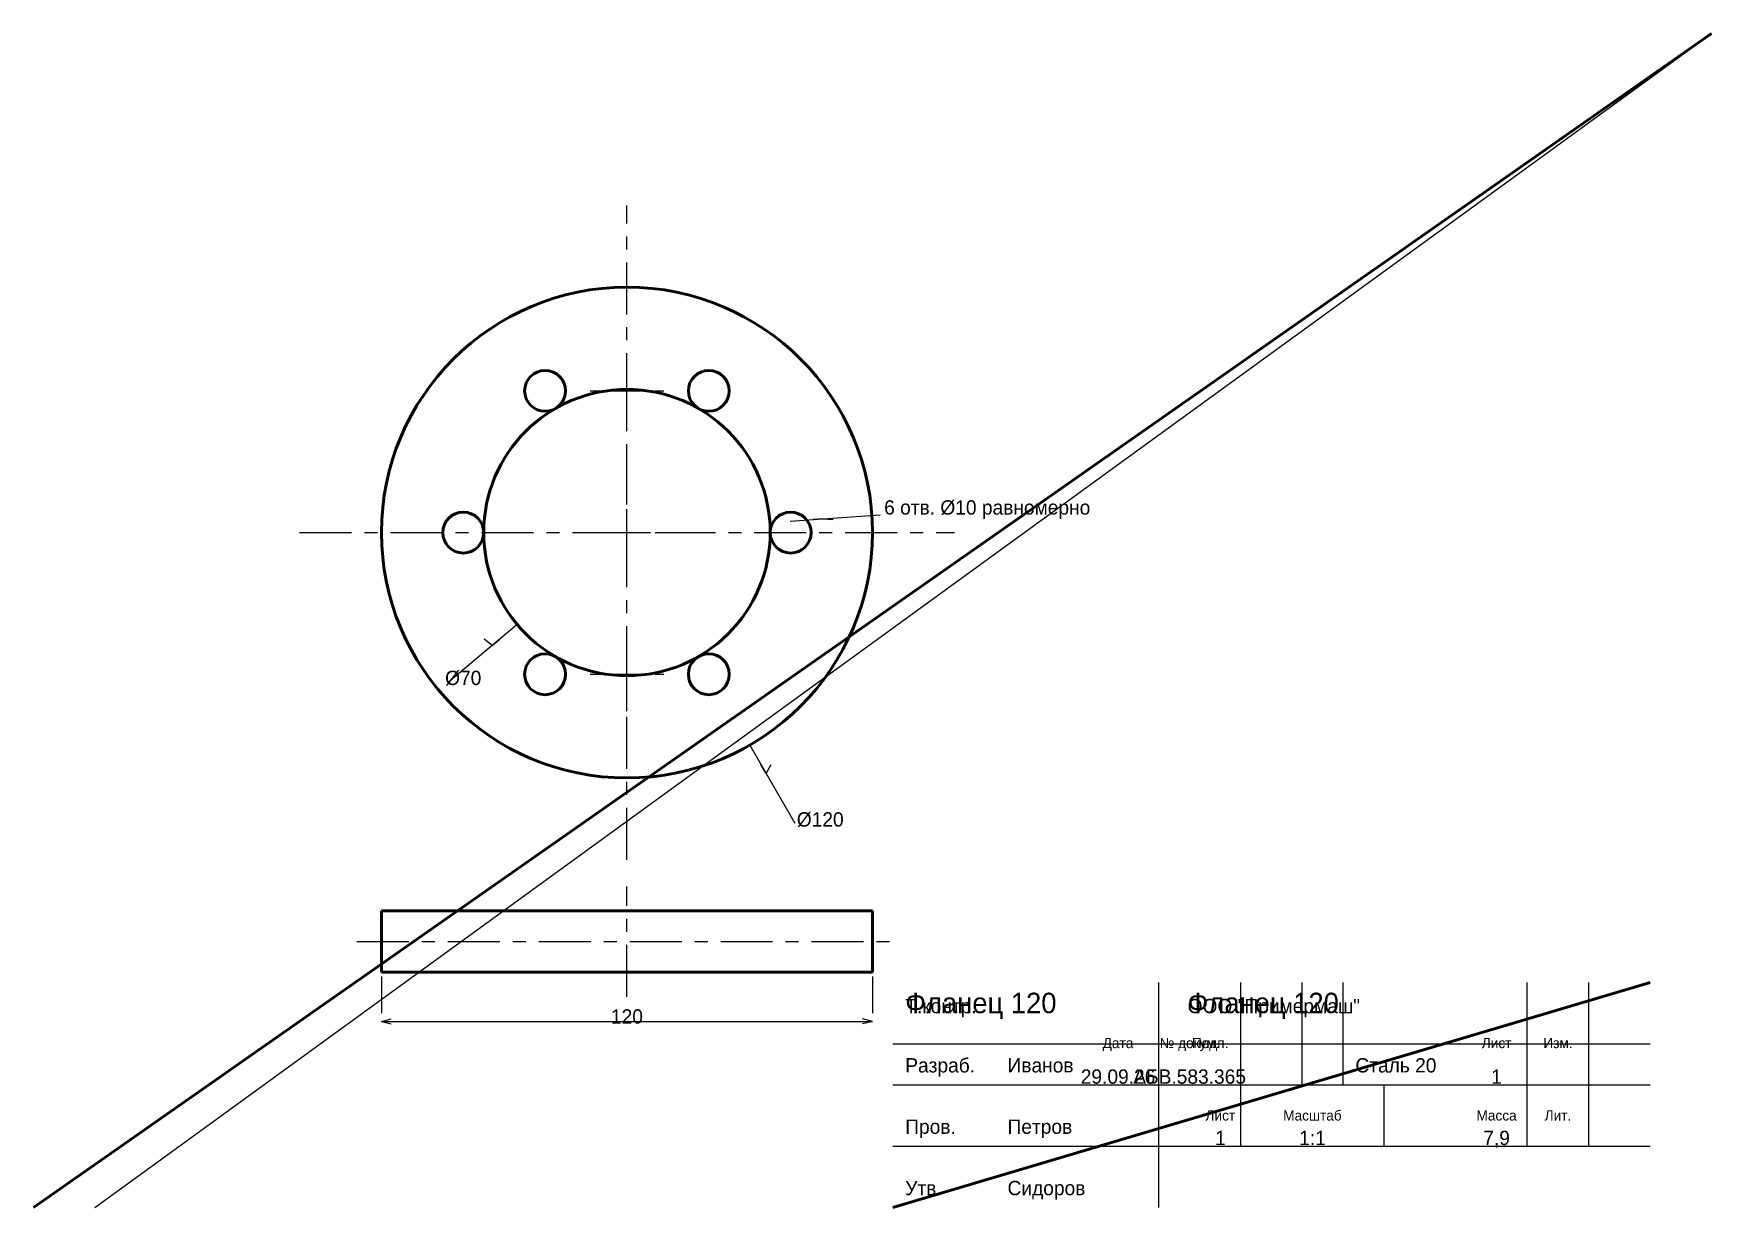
# Model space of a CAD drawing. Header units: millimetres. Extents: x 5 to 415, y 5 to 292.
import ezdxf
from ezdxf.enums import TextEntityAlignment as Align

# ---------------------------------------------------------------- set-up
doc = ezdxf.new("R2010")
doc.units = ezdxf.units.MM
doc.linetypes.add('CENTER', pattern=[22.225, 12.7, -3.175, 3.175, -3.175])
doc.linetypes.add('DASHED', pattern=[9, 6, -3])
for name, color, linetype, lineweight in [('AXIS', 7, 'CENTER', 25), ('DIMS', 7, 'CONTINUOUS', 25), ('MAIN', 7, 'CONTINUOUS', 50), ('TEXT', 7, 'CONTINUOUS', 25), ('THIN', 7, 'CONTINUOUS', 25)]:
    doc.layers.add(name, color=color, linetype=linetype, lineweight=lineweight)

msp = doc.modelspace()

# ---------------------------------------------------------------- linework, layer by layer
at = {"layer": 'AXIS', "linetype": 'CENTER', "lineweight": 25}
for p, q in [((150, 90), (150, 250)), ((150, 195.641), (150, 213.641)), ((150, 195.641), (150, 213.641)), ((141, 204.641), (159, 204.641)), ((141, 204.641), (159, 204.641)), ((150, 161), (150, 179)), ((150, 161), (150, 179)), ((70, 170), (230, 170)), ((141, 170), (159, 170)), ((141, 170), (159, 170)), ((150, 126.359), (150, 144.359)), ((150, 126.359), (150, 144.359)), ((141, 135.359), (159, 135.359)), ((141, 135.359), (159, 135.359)), ((150, 56.5), (150, 83.5)), ((84, 70), (216, 70))]:
    msp.add_line(p, q, dxfattribs=at)
at = {"layer": 'DIMS', "linetype": 'CONTINUOUS', "lineweight": 25}
for p, q in [((189.903, 172.79), (197.883, 173.348)), ((197.883, 173.348), (195.389, 173.174)), ((197.883, 173.348), (211.849, 174.325)), ((197.883, 173.348), (200.377, 173.174)), ((117.06, 142.36), (115.145, 143.967)), ((123.188, 147.502), (117.06, 142.36)), ((117.06, 142.36), (118.975, 143.967)), ((117.06, 142.36), (106.335, 133.361)), ((180, 118.038), (184, 111.11)), ((184, 111.11), (182.75, 113.275)), ((184, 111.11), (185.25, 113.275)), ((184, 111.11), (191, 98.986)), ((90, 61.5), (90, 52.5)), ((210, 61.5), (210, 52.5)), ((90, 50.5), (92.415, 51.147)), ((90, 50.5), (210, 50.5)), ((90, 50.5), (92.415, 49.853)), ((210, 50.5), (207.585, 51.147)), ((210, 50.5), (207.585, 49.853))]:
    msp.add_line(p, q, dxfattribs=at)
at = {"layer": 'MAIN', "linetype": 'CONTINUOUS', "lineweight": 50}
for p, q in [((5, 5), (415, 292)), ((90, 77.5), (210, 77.5)), ((90, 62.5), (90, 77.5)), ((210, 62.5), (210, 77.5)), ((90, 62.5), (210, 62.5)), ((215, 5), (400, 60))]:
    msp.add_line(p, q, dxfattribs=at)
for centre, radius in [((150, 170), 60), ((130, 204.641), 5), ((170, 204.641), 5), ((150, 170), 35), ((110, 170), 5), ((190, 170), 5), ((130, 135.359), 5), ((170, 135.359), 5)]:
    msp.add_circle(centre, radius, dxfattribs=at)
at = {"layer": 'THIN', "linetype": 'CONTINUOUS', "lineweight": 25}
for p, q in [((20, 5), (415, 292)), ((280, 5), (280, 60)), ((300, 35), (300, 60)), ((315, 35), (315, 60)), ((325, 35), (325, 60)), ((370, 35), (370, 60)), ((385, 35), (385, 60)), ((215, 45), (400, 45)), ((215, 35), (400, 35)), ((300, 20), (300, 35)), ((335, 20), (335, 35)), ((370, 20), (370, 35)), ((385, 20), (385, 35)), ((215, 20), (400, 20))]:
    msp.add_line(p, q, dxfattribs=at)
at = {"layer": 'THIN', "linetype": 'DASHED', "lineweight": 25}
for p, q in [((90, 62.5), (100, 62.5)), ((200, 62.5), (210, 62.5))]:
    msp.add_line(p, q, dxfattribs=at)

# ---------------------------------------------------------------- texts
at = {"layer": 'DIMS', "linetype": 'CONTINUOUS', "lineweight": 25}
for s, p in [('6 отв. %%c10 равномерно', (212.847, 174.395)), ('%%c70', (105.569, 132.718)), ('%%c120', (191.5, 98.12))]:
    msp.add_text(s, height=3.5, dxfattribs=at).set_placement(p)
msp.add_text('120', height=3.5, dxfattribs=at).set_placement((150, 51.7), align=Align.MIDDLE_CENTER)
at = {"layer": 'TEXT', "linetype": 'CONTINUOUS', "lineweight": 25}
for s, height, p in [('Фланец 120', 5, (218, 52.5)), ('Фланец 120', 5, (287, 52.5)), ('Т.контр.', 3.5, (218, 52.5)), ('ООО "Примермаш"', 3.5, (287, 52.5)), ('Разраб.', 3.5, (218, 38)), ('Иванов', 3.5, (243, 38)), ('Сталь 20', 3.5, (328, 38)), ('Пров.', 3.5, (218, 23)), ('Петров', 3.5, (243, 23)), ('Утв.', 3.5, (218, 8)), ('Сидоров', 3.5, (243, 8))]:
    msp.add_text(s, height=height, dxfattribs=at).set_placement(p)
for s, height, p in [('Дата', 2.5, (270, 45.2)), ('№ докум.', 2.5, (287.5, 45.2)), ('Подп.', 2.5, (292.5, 45.2)), ('Лист', 2.5, (362.5, 45.2)), ('Изм.', 2.5, (377.5, 45.2)), ('29.09.26', 3.5, (270, 37)), ('АБВ.583.365', 3.5, (287.5, 37)), ('1', 3.5, (362.5, 37)), ('Лист', 2.5, (295, 27.5)), ('Масштаб', 2.5, (317.5, 27.5)), ('Масса', 2.5, (362.5, 27.5)), ('Лит.', 2.5, (377.5, 27.5)), ('1', 3.5, (295, 22)), ('1:1', 3.5, (317.5, 22)), ('7,9', 3.5, (362.5, 22))]:
    msp.add_text(s, height=height, dxfattribs=at).set_placement(p, align=Align.MIDDLE_CENTER)

doc.saveas('drawing.dxf')
